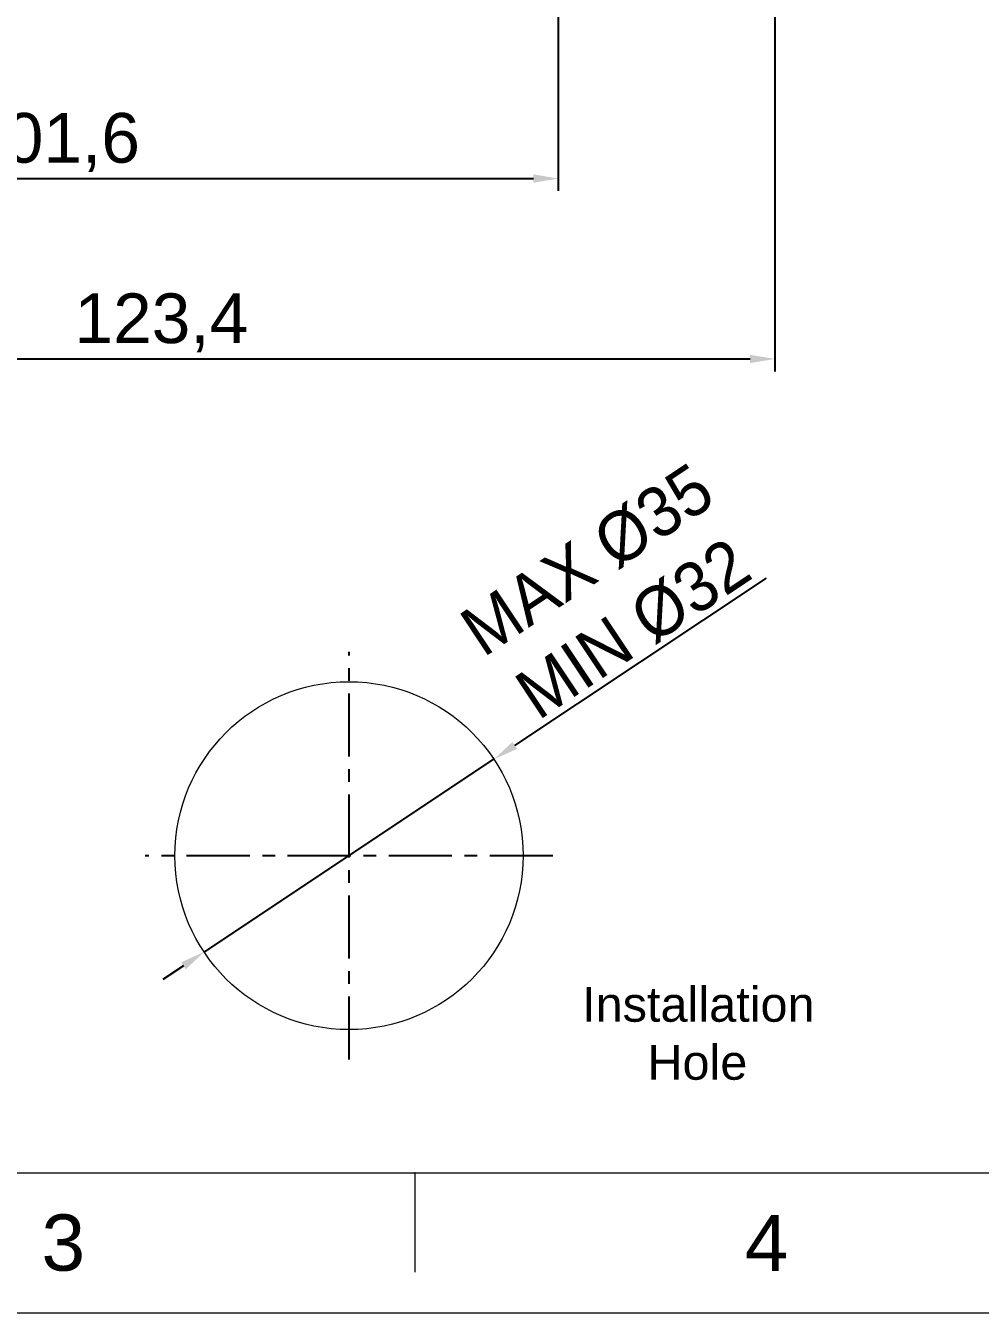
# Model space of a CAD drawing. Header units: millimetres. Extents: x 1991 to 2585, y -545 to -125.
# Drawn here: x 2177.7 to 2273.7, y -545.4 to -415.9 of the extents above; entities that cross this region are included whole.
import ezdxf

# ---------------------------------------------------------------- set-up
doc = ezdxf.new("R2010")
doc.units = ezdxf.units.MM
doc.header["$LTSCALE"] = 0.1
doc.linetypes.add('CENTERX2', pattern=[101.6, 63.5, -12.7, 12.7, -12.7])
doc.layers.get('0').update_dxf_attribs({"lineweight": 13})
doc.layers.add('CENTER', color=1, linetype='CENTERX2')
doc.layers.add('TEXT', color=2, linetype='Continuous')
doc.layers.add('DIM', color=3, linetype='Continuous', lineweight=9)
doc.styles.get("Standard").update_dxf_attribs({"font": 'arial.ttf'})
doc.dimstyles.new('ISO-25', dxfattribs={"dimtxt": 2.5, "dimasz": 2.5, "dimexe": 1.25, "dimexo": 0.625, "dimtad": 1, "dimtxsty": 'Standard', "dimcen": 2.5, "dimadec": 0, "dimazin": 0, "dimtfac": 1, "dimtmove": 0, "dimatfit": 3, "dimfxl": 0, "dimarcsym": 0})

# ---------------------------------------------------------------- blocks, each defined once
blk = doc.blocks.new('*D7')
at = {"layer": 'Defpoints', "color": 0}
for p in [(2231.28, -332.04), (2129.68, -408.01), (2231.28, -431.25)]:
    blk.add_point(p, dxfattribs=at)
at = {"layer": 'DIM', "color": 3, "linetype": 'ByBlock', "lineweight": -2}
for p, q in [((2231.28, -332.67), (2231.28, -432.5)), ((2129.68, -408.64), (2129.68, -432.5)), ((2132.18, -431.25), (2228.78, -431.25))]:
    blk.add_line(p, q, dxfattribs=at)
at = {"layer": 'DIM', "color": 3}
for points in [[(2132.18, -430.83), (2132.18, -431.67), (2129.68, -431.25)], [(2228.78, -430.83), (2228.78, -431.67), (2231.28, -431.25)]]:
    blk.add_solid(points, dxfattribs=at)
at = {"layer": 'DIM', "color": 3, "insert": (2180.48, -427.62), "char_height": 5, "attachment_point": 5}
blk.add_mtext('101,6', dxfattribs=at)
blk = doc.blocks.new('*D8')
at = {"layer": 'Defpoints', "color": 0}
for p in [(2129.68, -408.01), (2253.06, -408.01), (2253.06, -449.4)]:
    blk.add_point(p, dxfattribs=at)
at = {"layer": 'DIM', "color": 3, "linetype": 'ByBlock', "lineweight": -2}
for p, q in [((2129.68, -408.64), (2129.68, -450.65)), ((2253.06, -408.64), (2253.06, -450.65)), ((2132.18, -449.4), (2250.56, -449.4))]:
    blk.add_line(p, q, dxfattribs=at)
at = {"layer": 'DIM', "color": 3}
for points in [[(2132.18, -448.98), (2132.18, -449.82), (2129.68, -449.4)], [(2250.56, -448.98), (2250.56, -449.82), (2253.06, -449.4)]]:
    blk.add_solid(points, dxfattribs=at)
at = {"layer": 'DIM', "color": 3, "insert": (2191.37, -445.77), "char_height": 5, "attachment_point": 5}
blk.add_mtext('123,4', dxfattribs=at)
blk = doc.blocks.new('*D11')
at = {"layer": 'Defpoints', "color": 0}
for p in [(2224.81, -489.67), (2195.67, -509.06)]:
    blk.add_point(p, dxfattribs=at)
at = {"layer": 'DIM', "color": 0, "lineweight": -2}
for p, q in [((2252.17, -471.46), (2226.89, -488.29)), ((2195.67, -509.06), (2224.81, -489.67)), ((2193.59, -510.45), (2191.51, -511.83))]:
    blk.add_line(p, q, dxfattribs=at)
at = {"layer": 'DIM', "color": 0}
for points in [[(2226.66, -487.94), (2227.12, -488.63), (2224.81, -489.67)], [(2193.36, -510.1), (2193.82, -510.8), (2195.67, -509.06)]]:
    blk.add_solid(points, dxfattribs=at)
at = {"layer": 'DIM', "color": 0, "insert": (2236.52, -473.1), "char_height": 5, "attachment_point": 5, "rotation": 33.6436}
blk.add_mtext('{\\fMS PGothic|b0|i0|c129|p34;MAX %%C35\\PMIN %%C32}', dxfattribs=at)

msp = doc.modelspace()

# ---------------------------------------------------------------- linework, layer by layer
for p, q in [((2004.744, -531.258), (2570.4, -531.258)), ((2216.865, -531.258), (2216.865, -541.258))]:
    msp.add_line(p, q)
msp.add_circle((2210.239, -499.369), 17.5)
msp.add_point((2216.865, -531.258))
at = {"layer": 'CENTER'}
for p, q in [((2210.239, -519.869), (2210.239, -478.869)), ((2230.739, -499.369), (2189.739, -499.369))]:
    msp.add_line(p, q, dxfattribs=at)
at = {"layer": 'DIM', "color": 7}
msp.add_lwpolyline([(1990.602, -125.4), (2584.542, -125.4), (2584.542, -545.4), (1990.602, -545.4)], close=True, dxfattribs=at)

# ---------------------------------------------------------------- texts
at = {"char_height": 5.657, "attachment_point": 5}
for s, insert in [('3', (2181.512, -538.329)), ('4', (2252.219, -538.329))]:
    msp.add_mtext_dynamic_manual_height_columns(s, width=50, gutter_width=12.5, heights=[0], dxfattribs=dict(at, insert=insert))
at = {"layer": 'TEXT', "insert": (2230.905, -512.573), "char_height": 3.5, "attachment_point": 1}
msp.add_mtext_dynamic_manual_height_columns('{\\W2.03891; }Installation \\P{\\W6.86844; }Hole', width=28.12245, gutter_width=12.5, heights=[0], dxfattribs=at)

# ---------------------------------------------------------------- dimensions: what is measured, and where the dimension line sits
at = {"layer": 'DIM', "color": 7}
for base, p2, picture, middle in [((2231.279, -431.251), (2231.279, -332.043), '*D7', (2180.478, -427.621)), ((2253.064, -449.398), (2253.064, -408.015), '*D8', (2191.37, -445.769))]:
    dim = msp.add_linear_dim(base=base, p1=(2129.677, -408.015), p2=p2, dimstyle='ISO-25', override={"dimtxt": 5, "dimdec": 1, "dimcen": 5, "dimclrd": 3, "dimclre": 3, "dimclrt": 3, "dimtdec": 1, "dimfxl": 1.25, "dimtfill": 1, "dimarcsym": 1}, dxfattribs=at)
    dim.commit()
    dim.dimension.update_dxf_attribs({"geometry": picture, "text_midpoint": middle})
at = {"layer": 'DIM'}
dim = msp.add_diameter_dim_2p(p1=(2195.67, -509.064), p2=(2224.808, -489.673), text='{\\fMS PGothic|b0|i0|c129|p34;MAX %%C35\\PMIN %%C32}', dimstyle='ISO-25', override={"dimtxt": 5, "dimcen": 5, "dimfxl": 1.25}, dxfattribs=at)
dim.commit()
dim.dimension.update_dxf_attribs({"geometry": '*D11', "text_midpoint": (2236.523, -473.101)})

doc.saveas('drawing.dxf')
